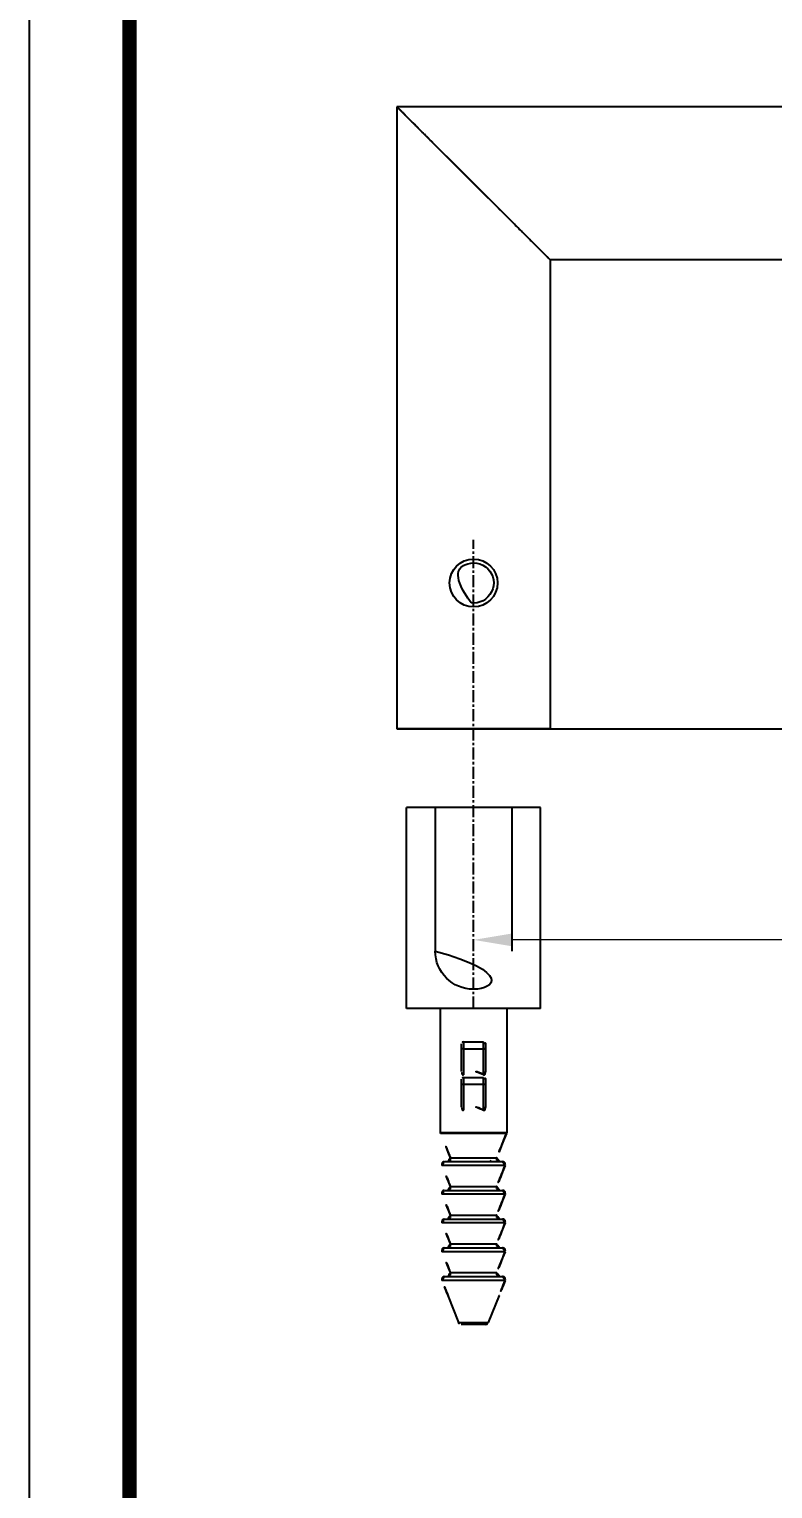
# Model space of a CAD drawing. Extents: x 16296680691 to 16296681378, y -37409617466 to -37409616989.
# Drawn here: x 16296680690.9 to 16296680768.6, y -37409617369.9 to -37409617217.4 of the extents above; entities that cross this region are included whole.
import ezdxf

# ---------------------------------------------------------------- set-up
doc = ezdxf.new("R2010")
doc.units = 0
doc.header["$LTSCALE"] = 10
doc.header["$MEASUREMENT"] = 0
doc.header["$PDMODE"] = 3
doc.header["$PDSIZE"] = -10
doc.linetypes.add('CENTER', pattern=[2, 1.25, -0.25, 0.25, -0.25])
doc.layers.get('0').update_dxf_attribs({"linetype": 'CONTINUOUS'})
doc.layers.get('DEFPOINTS').update_dxf_attribs({"linetype": 'CONTINUOUS'})
doc.layers.add('1', color=7, linetype='CONTINUOUS')
doc.styles.add('Daelim Dimension', font='')
doc.styles.get('Daelim Dimension').set_extended_font_data('NanumGothic')
doc.dimstyles.new('DEFAULT', dxfattribs={"dimscale": 2, "dimtxt": 2, "dimasz": 2, "dimexe": 0, "dimexo": 2, "dimgap": 1, "dimtad": 1, "dimdec": 1, "dimzin": 9, "dimdsep": 46, "dimtxsty": 'Daelim Dimension', "dimcen": 0.5, "dimclrd": 252, "dimclre": 252, "dimclrt": 3, "dimadec": 1, "dimazin": 0, "dimtfac": 1, "dimtdec": 1, "dimtix": 1, "dimtmove": 0, "dimatfit": 3, "dimfxl": 1, "dimtolj": 1, "dimtzin": 1, "dimlwd": 9, "dimlwe": 9, "dimarcsym": 0})

# ---------------------------------------------------------------- blocks, each defined once
blk = doc.blocks.new('*D11')
at = {"color": 5, "lineweight": 9, "transparency": 16777216}
for p, q in [((16296680737.304319, -37409617313.516151), (16296680737.304319, -37409617312.548286)), ((16296681192.8771, -37409617312.548286), (16296680741.304319, -37409617312.548286)), ((16296681196.8771, -37409617314.316147), (16296681196.8771, -37409617312.548286))]:
    blk.add_line(p, q, dxfattribs=at)
at = {"color": 5, "transparency": 16777216}
for points in [[(16296680741.304319, -37409617311.88163), (16296680741.304319, -37409617313.214958), (16296680737.304319, -37409617312.548286)], [(16296681192.8771, -37409617311.88163), (16296681192.8771, -37409617313.214958), (16296681196.8771, -37409617312.548286)]]:
    blk.add_solid(points, dxfattribs=at)
at = {"layer": 'DEFPOINTS', "color": 0, "transparency": 16777216}
for p in [(16296680737.304319, -37409617312.548286), (16296680737.304319, -37409617317.516151), (16296681196.8771, -37409617318.316147)]:
    blk.add_point(p, dxfattribs=at)
at = {"color": 7, "transparency": 16777216, "insert": (16296680967.09071, -37409617305.11911), "char_height": 10, "attachment_point": 5, "style": 'Daelim Dimension'}
blk.add_mtext('\\A1;510', dxfattribs=at)

msp = doc.modelspace()

# ---------------------------------------------------------------- linework, layer by layer
at = {"color": 7, "linetype": 'Continuous'}
for p, q in [((16296680967.72323, -37409617225.516151), (16296680729.304319, -37409617225.516151)), ((16296680745.304319, -37409617241.516151), (16296680729.304319, -37409617225.516151)), ((16296680729.304319, -37409617225.516151), (16296680729.304319, -37409617290.516151)), ((16296680729.316851, -37409617225.528687), (16296680729.305099, -37409617225.51693)), ((16296680729.354601, -37409617225.566422), (16296680729.32391, -37409617225.535744)), ((16296680729.437969, -37409617225.649803), (16296680729.399719, -37409617225.611557)), ((16296680729.59317, -37409617225.805008), (16296680729.53455, -37409617225.746384)), ((16296680730.990919, -37409617227.202751), (16296680730.908461, -37409617227.1203)), ((16296680732.06455, -37409617228.276382), (16296680731.95406, -37409617228.165894)), ((16296680732.293329, -37409617228.505173), (16296680732.177641, -37409617228.389473)), ((16296680734.952999, -37409617231.164833), (16296680734.48089, -37409617230.692711)), ((16296680735.43988, -37409617231.651703), (16296680734.952999, -37409617231.164833)), ((16296680735.938789, -37409617232.150597), (16296680735.43988, -37409617231.651703)), ((16296680738.66984, -37409617234.881691), (16296680735.938789, -37409617232.150597)), ((16296680739.168751, -37409617235.3806), (16296680738.66984, -37409617234.881691)), ((16296680739.65563, -37409617235.867477), (16296680739.168751, -37409617235.3806)), ((16296680740.127741, -37409617236.339577), (16296680739.65563, -37409617235.867477)), ((16296680742.431, -37409617238.642822), (16296680742.3153, -37409617238.527138)), ((16296680742.65457, -37409617238.866402), (16296680742.54409, -37409617238.75592)), ((16296680743.70018, -37409617239.912003), (16296680743.61771, -37409617239.829552)), ((16296680744.753269, -37409617240.965111), (16296680744.70825, -37409617240.920082)), ((16296680745.07408, -37409617241.285919), (16296680744.983521, -37409617241.195358)), ((16296680745.29727, -37409617241.509102), (16296680745.29178, -37409617241.503616)), ((16296680963.011419, -37409617241.516151), (16296680745.304319, -37409617241.516151)), ((16296680745.304319, -37409617241.516151), (16296680745.304319, -37409617290.516151)), ((16296680745.304319, -37409617290.516151), (16296680729.304319, -37409617290.516151))]:
    msp.add_line(p, q, dxfattribs=at)
at = {"color": 7, "linetype": 'Continuous', "lineweight": 25}
for p, q in [((16296680733.804319, -37409617319.712067), (16296680733.804319, -37409617332.654297)), ((16296680740.804319, -37409617332.654297), (16296680740.804319, -37409617319.712067)), ((16296680736.054319, -37409617323.83886), (16296680736.054319, -37409617323.412071)), ((16296680736.25432, -37409617323.212067), (16296680736.25432, -37409617323.923378)), ((16296680736.25432, -37409617323.212067), (16296680738.354321, -37409617323.212067)), ((16296680738.354321, -37409617323.923378), (16296680738.354321, -37409617323.212067)), ((16296680738.554319, -37409617323.412071), (16296680738.554319, -37409617323.83886)), ((16296680736.054319, -37409617326.310867), (16296680736.054319, -37409617323.83886)), ((16296680736.25432, -37409617323.923378), (16296680738.354321, -37409617323.923378)), ((16296680736.25432, -37409617323.923378), (16296680736.25432, -37409617326.634827)), ((16296680738.354321, -37409617326.634827), (16296680738.354321, -37409617323.923378)), ((16296680738.554319, -37409617323.83886), (16296680738.554319, -37409617326.310867)), ((16296680736.054319, -37409617327.538857), (16296680736.054319, -37409617327.112068)), ((16296680736.054319, -37409617330.010872), (16296680736.054319, -37409617327.538857)), ((16296680736.25432, -37409617326.912071), (16296680736.25432, -37409617327.623383)), ((16296680736.25432, -37409617326.912071), (16296680738.354321, -37409617326.912071)), ((16296680736.25432, -37409617327.623383), (16296680738.354321, -37409617327.623383)), ((16296680736.25432, -37409617327.623383), (16296680736.25432, -37409617330.334824)), ((16296680738.354321, -37409617327.623383), (16296680738.354321, -37409617326.912071)), ((16296680738.354321, -37409617330.334824), (16296680738.354321, -37409617327.623383)), ((16296680738.554319, -37409617327.112068), (16296680738.554319, -37409617327.538857)), ((16296680738.554319, -37409617327.538857), (16296680738.554319, -37409617330.010872)), ((16296680733.804319, -37409617332.654297), (16296680737.304319, -37409617332.654297)), ((16296680733.84589, -37409617332.712067), (16296680733.809931, -37409617332.712067)), ((16296680740.74674, -37409617332.765717), (16296680733.861891, -37409617332.765717)), ((16296680737.304319, -37409617332.654297), (16296680740.804319, -37409617332.654297)), ((16296680740.7987, -37409617332.712067), (16296680740.762739, -37409617332.712067)), ((16296680734.891001, -37409617335.300652), (16296680739.71763, -37409617335.300652)), ((16296680738.995649, -37409617335.712067), (16296680739.176661, -37409617335.605797)), ((16296680740.60206, -37409617336.123489), (16296680734.006571, -37409617336.123489)), ((16296680734.288601, -37409617335.712067), (16296680740.32004, -37409617335.712067)), ((16296680734.891001, -37409617338.300652), (16296680739.71763, -37409617338.300652)), ((16296680740.60206, -37409617339.123489), (16296680734.006571, -37409617339.123489)), ((16296680734.288601, -37409617338.712067), (16296680740.32004, -37409617338.712067)), ((16296680734.288601, -37409617341.712067), (16296680740.32004, -37409617341.712067)), ((16296680734.891001, -37409617341.300652), (16296680739.71763, -37409617341.300652)), ((16296680740.60206, -37409617342.123489), (16296680734.006571, -37409617342.123489)), ((16296680734.288601, -37409617344.712067), (16296680740.32004, -37409617344.712067)), ((16296680734.891001, -37409617344.300652), (16296680739.71763, -37409617344.300652)), ((16296680740.60206, -37409617345.123489), (16296680734.006571, -37409617345.123489)), ((16296680734.288601, -37409617347.712067), (16296680740.32004, -37409617347.712067)), ((16296680734.891001, -37409617347.300652), (16296680739.71763, -37409617347.300652)), ((16296680740.60206, -37409617348.123489), (16296680734.006571, -37409617348.123489)), ((16296680734.604321, -37409617349.712067), (16296680735.72888, -37409617352.523491)), ((16296680734.604321, -37409617349.712067), (16296680734.65102, -37409617349.712067)), ((16296680738.879749, -37409617352.523491), (16296680740.00432, -37409617349.712067)), ((16296680739.957621, -37409617349.712067), (16296680740.00432, -37409617349.712067)), ((16296680735.72888, -37409617352.523491), (16296680737.304319, -37409617352.523491)), ((16296680737.304319, -37409617352.712067), (16296680736.007429, -37409617352.712067)), ((16296680737.304319, -37409617352.523491), (16296680738.879749, -37409617352.523491)), ((16296680738.60121, -37409617352.712067), (16296680737.304319, -37409617352.712067))]:
    msp.add_line(p, q, dxfattribs=at)
at = {"ltscale": 0.5}
msp.add_lwpolyline([(16296680690.900061, -37409617466.361633), (16296681341.900061, -37409617466.361633), (16296681341.900061, -37409616989.361633), (16296680690.900061, -37409616989.361633)], close=True, dxfattribs=at)
at = {"color": 5, "linetype": 'ByBlock', "lineweight": 200, "const_width": 1.5}
msp.add_lwpolyline([(16296680701.36825, -37409617445.936913), (16296681331.36825, -37409617445.936913), (16296681331.36825, -37409617000.436913), (16296680701.36825, -37409617000.436913)], close=True, dxfattribs=at)
at = {"color": 7, "linetype": 'Continuous'}
for points in [[(16296680729.38306, -37409617225.594887), (16296680729.368019, -37409617225.579849), (16296680729.354601, -37409617225.566422)], [(16296680729.507839, -37409617225.719681), (16296680729.482849, -37409617225.694687), (16296680729.45957, -37409617225.671387)], [(16296680729.694441, -37409617225.906273), (16296680729.658859, -37409617225.870697), (16296680729.625111, -37409617225.836937)], [(16296680729.81229, -37409617226.024132), (16296680729.77113, -37409617225.982964), (16296680729.73185, -37409617225.94368)], [(16296680729.94738, -37409617226.159233), (16296680729.900379, -37409617226.112221), (16296680729.85536, -37409617226.067192)], [(16296680730.155621, -37409617226.367447), (16296680730.0474, -37409617226.259232), (16296680729.99638, -37409617226.208214)], [(16296680730.908461, -37409617227.1203), (16296680730.212891, -37409617226.424721), (16296680730.155621, -37409617226.367447)], [(16296680731.538111, -37409617227.749947), (16296680731.44058, -37409617227.65242), (16296680731.3456, -37409617227.557426), (16296680731.25316, -37409617227.464989), (16296680731.16326, -37409617227.375099), (16296680730.990919, -37409617227.202751)], [(16296680731.84618, -37409617228.058022), (16296680731.74091, -37409617227.952744), (16296680731.63822, -37409617227.850052)], [(16296680732.65596, -37409617228.86779), (16296680732.532511, -37409617228.744347), (16296680732.411619, -37409617228.623459)], [(16296680733.04155, -37409617229.253387), (16296680732.910509, -37409617229.122353), (16296680732.781969, -37409617228.993797)], [(16296680741.82667, -37409617238.038513), (16296680741.69812, -37409617237.909943), (16296680741.56708, -37409617237.778923)], [(16296680742.19701, -37409617238.408836), (16296680742.07612, -37409617238.287949), (16296680741.952669, -37409617238.164513)], [(16296680742.970409, -37409617239.182251), (16296680742.867729, -37409617239.079552), (16296680742.762449, -37409617238.974281)], [(16296680743.61771, -37409617239.829552), (16296680743.445379, -37409617239.657204), (16296680743.355471, -37409617239.567307), (16296680743.263041, -37409617239.474869), (16296680743.168051, -37409617239.379883), (16296680743.07052, -37409617239.282356)], [(16296680744.453011, -37409617240.664864), (16296680744.395741, -37409617240.607567), (16296680743.70018, -37409617239.912003)], [(16296680744.70825, -37409617240.920082), (16296680744.56123, -37409617240.773064), (16296680744.453011, -37409617240.664864)], [(16296680744.87678, -37409617241.088623), (16296680744.8375, -37409617241.049339), (16296680744.753269, -37409617240.965111)], [(16296680744.983521, -37409617241.195358), (16296680744.94977, -37409617241.161613), (16296680744.87678, -37409617241.088623)], [(16296680745.190611, -37409617241.402443), (16296680745.12578, -37409617241.337624), (16296680745.07408, -37409617241.285919)]]:
    msp.add_lwpolyline(points, dxfattribs=at)
at = {"color": 7, "linetype": 'Continuous', "lineweight": 25, "flags": 128}
for points in [[(16296680736.054319, -37409617323.83886), (16296680736.058161, -37409617323.855347), (16296680736.06954, -37409617323.871201), (16296680736.08802, -37409617323.885818), (16296680736.11289, -37409617323.898621), (16296680736.1432, -37409617323.909126), (16296680736.17778, -37409617323.916946), (16296680736.2153, -37409617323.921753), (16296680736.25432, -37409617323.923378)], [(16296680738.354321, -37409617323.923378), (16296680738.39333, -37409617323.921753), (16296680738.430849, -37409617323.916946), (16296680738.465429, -37409617323.909126), (16296680738.495741, -37409617323.898621), (16296680738.520611, -37409617323.885818), (16296680738.539089, -37409617323.871201), (16296680738.55047, -37409617323.855347), (16296680738.554319, -37409617323.83886)], [(16296680736.054319, -37409617327.538857), (16296680736.058161, -37409617327.555344), (16296680736.06954, -37409617327.571213), (16296680736.08802, -37409617327.585823), (16296680736.11289, -37409617327.598633), (16296680736.1432, -37409617327.609138), (16296680736.17778, -37409617327.616943), (16296680736.2153, -37409617327.621758), (16296680736.25432, -37409617327.623383)], [(16296680738.354321, -37409617327.623383), (16296680738.39333, -37409617327.621758), (16296680738.430849, -37409617327.616943), (16296680738.465429, -37409617327.609138), (16296680738.495741, -37409617327.598633), (16296680738.520611, -37409617327.585823), (16296680738.539089, -37409617327.571213), (16296680738.55047, -37409617327.555344), (16296680738.554319, -37409617327.538857)]]:
    msp.add_lwpolyline(points, dxfattribs=at)
at = {"color": 7, "linetype": 'Continuous', "lineweight": 25}
for centre, radius, start, end in [((16296680736.25432, -37409617323.412071), 0.2, 90, 180), ((16296680738.354321, -37409617323.412071), 0.2, 0, 90), ((16296680736.25432, -37409617327.112068), 0.2, 90, 180), ((16296680738.354321, -37409617327.112068), 0.2, 0, 90), ((16296680734.104321, -37409617332.654297), 0.3, 180, 191.1034546), ((16296680740.50432, -37409617332.654297), 0.3, 348.8965454, 0), ((16296680736.007429, -37409617352.412071), 0.3, 201.80145007, 270), ((16296680738.60121, -37409617352.412071), 0.3, 270, 338.19854993)]:
    msp.add_arc(centre, radius, start, end, dxfattribs=at)
for centre in [(16296680737.304319, -37409617333.794884), (16296680737.304319, -37409617337.494873)]:
    msp.add_ellipse(centre, major_axis=(0, -7.505774), ratio=0.4663076582, start_param=2.8368999996, end_param=3.4462853076, dxfattribs=at)
for points, knots in [([(16296680736.25432, -37409617326.634827), (16296680736.244631, -37409617326.640541), (16296680736.22517, -37409617326.652023), (16296680736.19227, -37409617326.656937), (16296680736.160259, -37409617326.648193), (16296680736.128559, -37409617326.623817), (16296680736.09273, -37409617326.569183), (16296680736.060301, -37409617326.461632), (16296680736.056601, -37409617326.368401), (16296680736.054319, -37409617326.310867)], [0, 0, 0, 0, 0.07386183518, 0.14835717072, 0.21624961731, 0.29139025817, 0.40763730553, 0.63445549317, 1, 1, 1, 1]), ([(16296680738.554319, -37409617326.310867), (16296680738.551479, -37409617326.378464), (16296680738.547409, -37409617326.475616), (16296680738.509411, -37409617326.580612), (16296680738.47772, -37409617326.625397), (16296680738.450041, -37409617326.647102), (16296680738.421061, -37409617326.656036), (16296680738.38979, -37409617326.653732), (16296680738.36784, -37409617326.64373), (16296680738.355801, -37409617326.635803), (16296680738.354321, -37409617326.634827)], [0, 0, 0, 0, 0.4277834834, 0.6150624992, 0.7058693187, 0.7815589348, 0.8432585265, 0.9049680759, 0.9882972234, 1, 1, 1, 1]), ([(16296680736.25432, -37409617330.334824), (16296680736.244631, -37409617330.340538), (16296680736.22517, -37409617330.35202), (16296680736.19227, -37409617330.356941), (16296680736.160259, -37409617330.34819), (16296680736.128559, -37409617330.323822), (16296680736.09273, -37409617330.269173), (16296680736.060301, -37409617330.161629), (16296680736.056601, -37409617330.068398), (16296680736.054319, -37409617330.010872)], [0, 0, 0, 0, 0.0738618352, 0.1483571707, 0.2162496173, 0.2913902582, 0.4076373055, 0.6344554932, 1, 1, 1, 1]), ([(16296680738.554319, -37409617330.010872), (16296680738.551479, -37409617330.078453), (16296680738.547409, -37409617330.175621), (16296680738.509411, -37409617330.280617), (16296680738.47772, -37409617330.325401), (16296680738.450041, -37409617330.347107), (16296680738.421061, -37409617330.356041), (16296680738.38979, -37409617330.353729), (16296680738.36784, -37409617330.343727), (16296680738.355801, -37409617330.3358), (16296680738.354321, -37409617330.334824)], [0, 0, 0, 0, 0.4277834834, 0.6150624992, 0.7058693187, 0.7815589348, 0.8432585265, 0.9049680759, 0.9882972234, 1, 1, 1, 1]), ([(16296680733.861891, -37409617332.765717), (16296680733.85656, -37409617332.750847), (16296680733.850241, -37409617332.733223), (16296680733.846479, -37409617332.714928), (16296680733.84589, -37409617332.712067)], [0, 0, 0, 0, 0.84374456641, 1, 1, 1, 1]), ([(16296680734.891001, -37409617335.300652), (16296680734.8286, -37409617335.147743), (16296680734.484011, -37409617334.303391), (16296680734.141979, -37409617333.458), (16296680733.861891, -37409617332.765717)], [0, 0, 0, 0, 0.1811035771, 1, 1, 1, 1]), ([(16296680740.74674, -37409617332.765717), (16296680740.507771, -37409617333.356461), (16296680740.165791, -37409617334.201874), (16296680739.821381, -37409617335.046288), (16296680739.71763, -37409617335.300652)], [0, 0, 0, 0, 0.6987660205, 1, 1, 1, 1]), ([(16296680740.762739, -37409617332.712067), (16296680740.761471, -37409617332.717987), (16296680740.757561, -37409617332.736267), (16296680740.751101, -37409617332.753838), (16296680740.74674, -37409617332.765717)], [0, 0, 0, 0, 0.3239112484, 1, 1, 1, 1]), ([(16296680734.891001, -37409617335.300652), (16296680734.893511, -37409617335.307213), (16296680734.907949, -37409617335.344948), (16296680734.91848, -37409617335.419296), (16296680734.901581, -37409617335.505188), (16296680734.86281, -37409617335.583069), (16296680734.803129, -37409617335.649673), (16296680734.71187, -37409617335.699997), (16296680734.64249, -37409617335.712021), (16296680734.607611, -37409617335.712067), (16296680734.607161, -37409617335.712067)], [0, 0, 0, 0, 0.0358367, 0.2063662316, 0.374573232, 0.4745700677, 0.6482575878, 0.8218484341, 0.9977105982, 1, 1, 1, 1]), ([(16296680740.001471, -37409617335.712067), (16296680739.98143, -37409617335.710907), (16296680739.92663, -37409617335.707733), (16296680739.841311, -37409617335.674179), (16296680739.760771, -37409617335.606453), (16296680739.70842, -37409617335.516113), (16296680739.690069, -37409617335.415398), (16296680739.701521, -37409617335.342323), (16296680739.715521, -37409617335.306107), (16296680739.71763, -37409617335.300652)], [0, 0, 0, 0, 0.102271699, 0.2796290763, 0.4564947814, 0.6308399641, 0.8017208389, 0.9700842503, 1, 1, 1, 1]), ([(16296680734.006571, -37409617336.123489), (16296680733.99716, -37409617336.091667), (16296680733.97822, -37409617336.027672), (16296680733.991899, -37409617335.92643), (16296680734.036169, -37409617335.835083), (16296680734.10891, -37409617335.763527), (16296680734.19702, -37409617335.719612), (16296680734.259729, -37409617335.714447), (16296680734.288601, -37409617335.712067)], [0, 0, 0, 0, 0.1683144653, 0.3386596339, 0.508794257, 0.6798395392, 0.8526384787, 1, 1, 1, 1]), ([(16296680734.891001, -37409617338.300652), (16296680734.82333, -37409617338.134827), (16296680734.52737, -37409617337.409576), (16296680734.23336, -37409617336.683533), (16296680734.006571, -37409617336.123489)], [0, 0, 0, 0, 0.228647891, 1, 1, 1, 1]), ([(16296680740.60206, -37409617336.123489), (16296680740.375271, -37409617336.683533), (16296680740.081261, -37409617337.409576), (16296680739.785299, -37409617338.134827), (16296680739.71763, -37409617338.300652)], [0, 0, 0, 0, 0.77135210903, 1, 1, 1, 1]), ([(16296680740.32004, -37409617335.712067), (16296680740.325951, -37409617335.712181), (16296680740.366369, -37409617335.712914), (16296680740.44088, -37409617335.730461), (16296680740.529329, -37409617335.786537), (16296680740.59355, -37409617335.868538), (16296680740.621639, -37409617335.953934), (16296680740.62677, -37409617336.041283), (16296680740.61141, -37409617336.092377), (16296680740.60206, -37409617336.123489)], [0, 0, 0, 0, 0.0303076858, 0.2069783737, 0.3829801178, 0.5571914228, 0.7293395193, 0.8352471709, 1, 1, 1, 1]), ([(16296680734.891001, -37409617338.300652), (16296680734.893511, -37409617338.307213), (16296680734.907949, -37409617338.344948), (16296680734.91848, -37409617338.419296), (16296680734.901581, -37409617338.505188), (16296680734.86281, -37409617338.583069), (16296680734.803129, -37409617338.649673), (16296680734.71187, -37409617338.699997), (16296680734.64249, -37409617338.712021), (16296680734.607611, -37409617338.712067), (16296680734.607161, -37409617338.712067)], [0, 0, 0, 0, 0.0358367, 0.2063662316, 0.374573232, 0.4745700677, 0.6482575878, 0.8218484341, 0.9977105982, 1, 1, 1, 1]), ([(16296680740.001471, -37409617338.712067), (16296680739.98143, -37409617338.710907), (16296680739.92663, -37409617338.707733), (16296680739.841311, -37409617338.674179), (16296680739.760771, -37409617338.606453), (16296680739.70842, -37409617338.516113), (16296680739.690069, -37409617338.415398), (16296680739.701521, -37409617338.342323), (16296680739.715521, -37409617338.306107), (16296680739.71763, -37409617338.300652)], [0, 0, 0, 0, 0.102271699, 0.2796290763, 0.4564947814, 0.6308399641, 0.8017208389, 0.9700842503, 1, 1, 1, 1]), ([(16296680734.006571, -37409617339.123489), (16296680733.99716, -37409617339.091667), (16296680733.97822, -37409617339.027672), (16296680733.991899, -37409617338.92643), (16296680734.036169, -37409617338.835083), (16296680734.10891, -37409617338.763527), (16296680734.19702, -37409617338.719612), (16296680734.259729, -37409617338.714447), (16296680734.288601, -37409617338.712067)], [0, 0, 0, 0, 0.1683144653, 0.3386596339, 0.508794257, 0.6798395392, 0.8526384787, 1, 1, 1, 1]), ([(16296680734.891001, -37409617341.300652), (16296680734.82333, -37409617341.134827), (16296680734.52737, -37409617340.409576), (16296680734.23336, -37409617339.683533), (16296680734.006571, -37409617339.123489)], [0, 0, 0, 0, 0.22864789097, 1, 1, 1, 1]), ([(16296680740.60206, -37409617339.123489), (16296680740.375271, -37409617339.683533), (16296680740.081261, -37409617340.409576), (16296680739.785299, -37409617341.134827), (16296680739.71763, -37409617341.300652)], [0, 0, 0, 0, 0.771352109, 1, 1, 1, 1]), ([(16296680740.32004, -37409617338.712067), (16296680740.325951, -37409617338.712181), (16296680740.366369, -37409617338.712914), (16296680740.44088, -37409617338.730461), (16296680740.529329, -37409617338.786537), (16296680740.59355, -37409617338.868538), (16296680740.621639, -37409617338.953934), (16296680740.62677, -37409617339.041283), (16296680740.61141, -37409617339.092377), (16296680740.60206, -37409617339.123489)], [0, 0, 0, 0, 0.0303076858, 0.2069783737, 0.3829801178, 0.5571914228, 0.7293395193, 0.8352471709, 1, 1, 1, 1]), ([(16296680734.891001, -37409617341.300652), (16296680734.893511, -37409617341.307213), (16296680734.907949, -37409617341.344948), (16296680734.91848, -37409617341.419296), (16296680734.901581, -37409617341.505188), (16296680734.86281, -37409617341.583069), (16296680734.803129, -37409617341.649673), (16296680734.71187, -37409617341.699997), (16296680734.64249, -37409617341.712021), (16296680734.607611, -37409617341.712067), (16296680734.607161, -37409617341.712067)], [0, 0, 0, 0, 0.0358367, 0.2063662316, 0.374573232, 0.4745700677, 0.6482575878, 0.8218484341, 0.9977105982, 1, 1, 1, 1]), ([(16296680740.001471, -37409617341.712067), (16296680739.98143, -37409617341.710907), (16296680739.92663, -37409617341.707733), (16296680739.841311, -37409617341.674179), (16296680739.760771, -37409617341.606453), (16296680739.70842, -37409617341.516113), (16296680739.690069, -37409617341.415398), (16296680739.701521, -37409617341.342323), (16296680739.715521, -37409617341.306107), (16296680739.71763, -37409617341.300652)], [0, 0, 0, 0, 0.102271699, 0.2796290763, 0.4564947814, 0.6308399641, 0.8017208389, 0.9700842503, 1, 1, 1, 1]), ([(16296680740.32004, -37409617341.712067), (16296680740.325951, -37409617341.712181), (16296680740.366369, -37409617341.712914), (16296680740.44088, -37409617341.730461), (16296680740.529329, -37409617341.786537), (16296680740.59355, -37409617341.868538), (16296680740.621639, -37409617341.953934), (16296680740.62677, -37409617342.041283), (16296680740.61141, -37409617342.092377), (16296680740.60206, -37409617342.123489)], [0, 0, 0, 0, 0.0303076858, 0.2069783737, 0.3829801178, 0.5571914228, 0.7293395193, 0.8352471709, 1, 1, 1, 1]), ([(16296680734.006571, -37409617342.123489), (16296680733.99716, -37409617342.091667), (16296680733.97822, -37409617342.027672), (16296680733.991899, -37409617341.92643), (16296680734.036169, -37409617341.835083), (16296680734.10891, -37409617341.763527), (16296680734.19702, -37409617341.719612), (16296680734.259729, -37409617341.714447), (16296680734.288601, -37409617341.712067)], [0, 0, 0, 0, 0.1683144653, 0.3386596339, 0.508794257, 0.6798395392, 0.8526384787, 1, 1, 1, 1]), ([(16296680734.891001, -37409617344.300652), (16296680734.82333, -37409617344.134827), (16296680734.52737, -37409617343.409576), (16296680734.23336, -37409617342.683533), (16296680734.006571, -37409617342.123489)], [0, 0, 0, 0, 0.228647891, 1, 1, 1, 1]), ([(16296680740.60206, -37409617342.123489), (16296680740.375271, -37409617342.683533), (16296680740.081261, -37409617343.409576), (16296680739.785299, -37409617344.134827), (16296680739.71763, -37409617344.300652)], [0, 0, 0, 0, 0.771352109, 1, 1, 1, 1]), ([(16296680734.006571, -37409617345.123489), (16296680733.99716, -37409617345.091667), (16296680733.97822, -37409617345.027672), (16296680733.991899, -37409617344.92643), (16296680734.036169, -37409617344.835083), (16296680734.10891, -37409617344.763527), (16296680734.19702, -37409617344.719612), (16296680734.259729, -37409617344.714447), (16296680734.288601, -37409617344.712067)], [0, 0, 0, 0, 0.1683144653, 0.3386596339, 0.508794257, 0.6798395392, 0.8526384787, 1, 1, 1, 1]), ([(16296680734.891001, -37409617344.300652), (16296680734.893511, -37409617344.307213), (16296680734.907949, -37409617344.344948), (16296680734.91848, -37409617344.419296), (16296680734.901581, -37409617344.505188), (16296680734.86281, -37409617344.583069), (16296680734.803129, -37409617344.649673), (16296680734.71187, -37409617344.699997), (16296680734.64249, -37409617344.712021), (16296680734.607611, -37409617344.712067), (16296680734.607161, -37409617344.712067)], [0, 0, 0, 0, 0.0358367, 0.2063662316, 0.374573232, 0.4745700677, 0.6482575878, 0.8218484341, 0.9977105982, 1, 1, 1, 1]), ([(16296680740.001471, -37409617344.712067), (16296680739.98143, -37409617344.710907), (16296680739.92663, -37409617344.707733), (16296680739.841311, -37409617344.674179), (16296680739.760771, -37409617344.606453), (16296680739.70842, -37409617344.516113), (16296680739.690069, -37409617344.415398), (16296680739.701521, -37409617344.342323), (16296680739.715521, -37409617344.306107), (16296680739.71763, -37409617344.300652)], [0, 0, 0, 0, 0.102271699, 0.2796290763, 0.4564947814, 0.6308399641, 0.8017208389, 0.9700842503, 1, 1, 1, 1]), ([(16296680740.32004, -37409617344.712067), (16296680740.325951, -37409617344.712181), (16296680740.366369, -37409617344.712914), (16296680740.44088, -37409617344.730461), (16296680740.529329, -37409617344.786537), (16296680740.59355, -37409617344.868538), (16296680740.621639, -37409617344.953934), (16296680740.62677, -37409617345.041283), (16296680740.61141, -37409617345.092377), (16296680740.60206, -37409617345.123489)], [0, 0, 0, 0, 0.0303076858, 0.2069783737, 0.3829801178, 0.5571914228, 0.7293395193, 0.8352471709, 1, 1, 1, 1]), ([(16296680734.891001, -37409617347.300652), (16296680734.82333, -37409617347.134827), (16296680734.52737, -37409617346.409576), (16296680734.23336, -37409617345.683533), (16296680734.006571, -37409617345.123489)], [0, 0, 0, 0, 0.22864789097, 1, 1, 1, 1]), ([(16296680740.60206, -37409617345.123489), (16296680740.375271, -37409617345.683533), (16296680740.081261, -37409617346.409576), (16296680739.785299, -37409617347.134827), (16296680739.71763, -37409617347.300652)], [0, 0, 0, 0, 0.77135210903, 1, 1, 1, 1]), ([(16296680734.006571, -37409617348.123489), (16296680733.99716, -37409617348.091667), (16296680733.97822, -37409617348.027672), (16296680733.991899, -37409617347.92643), (16296680734.036169, -37409617347.835083), (16296680734.10891, -37409617347.763527), (16296680734.19702, -37409617347.719612), (16296680734.259729, -37409617347.714447), (16296680734.288601, -37409617347.712067)], [0, 0, 0, 0, 0.1683144653, 0.3386596339, 0.508794257, 0.6798395392, 0.8526384787, 1, 1, 1, 1]), ([(16296680734.891001, -37409617347.300652), (16296680734.893511, -37409617347.307213), (16296680734.907949, -37409617347.344948), (16296680734.91848, -37409617347.419296), (16296680734.901581, -37409617347.505188), (16296680734.86281, -37409617347.583069), (16296680734.803129, -37409617347.649673), (16296680734.71187, -37409617347.699997), (16296680734.64249, -37409617347.712021), (16296680734.607611, -37409617347.712067), (16296680734.607161, -37409617347.712067)], [0, 0, 0, 0, 0.0358367, 0.2063662316, 0.374573232, 0.4745700677, 0.6482575878, 0.8218484341, 0.9977105982, 1, 1, 1, 1]), ([(16296680740.001471, -37409617347.712067), (16296680739.98143, -37409617347.710907), (16296680739.92663, -37409617347.707733), (16296680739.841311, -37409617347.674179), (16296680739.760771, -37409617347.606453), (16296680739.70842, -37409617347.516113), (16296680739.690069, -37409617347.415398), (16296680739.701521, -37409617347.342323), (16296680739.715521, -37409617347.306107), (16296680739.71763, -37409617347.300652)], [0, 0, 0, 0, 0.102271699, 0.2796290763, 0.4564947814, 0.6308399641, 0.8017208389, 0.9700842503, 1, 1, 1, 1]), ([(16296680740.32004, -37409617347.712067), (16296680740.325951, -37409617347.712181), (16296680740.366369, -37409617347.712914), (16296680740.44088, -37409617347.730461), (16296680740.529329, -37409617347.786537), (16296680740.59355, -37409617347.868538), (16296680740.621639, -37409617347.953934), (16296680740.62677, -37409617348.041283), (16296680740.61141, -37409617348.092377), (16296680740.60206, -37409617348.123489)], [0, 0, 0, 0, 0.0303076858, 0.2069783737, 0.3829801178, 0.5571914228, 0.7293395193, 0.8352471709, 1, 1, 1, 1]), ([(16296680734.65102, -37409617349.712067), (16296680734.565861, -37409617349.50267), (16296680734.35059, -37409617348.973328), (16296680734.136169, -37409617348.443626), (16296680734.006571, -37409617348.123489)], [0, 0, 0, 0, 0.3955908277, 1, 1, 1, 1]), ([(16296680740.60206, -37409617348.123489), (16296680740.47246, -37409617348.443626), (16296680740.258051, -37409617348.973328), (16296680740.04277, -37409617349.50267), (16296680739.957621, -37409617349.712067)], [0, 0, 0, 0, 0.6044091723, 1, 1, 1, 1])]:
    msp.add_open_spline(points, degree=3, knots=knots, dxfattribs=at)
at = {"layer": '1', "color": 1, "linetype": 'CENTER', "ltscale": 0.1}
msp.add_line((16296680737.304319, -37409617319.712067), (16296680737.304319, -37409617270.741539), dxfattribs=at)
at = {"layer": '1'}
for p, q in [((16296680729.304319, -37409617290.516151), (16296681204.8771, -37409617290.516151)), ((16296680730.304319, -37409617319.712067), (16296680730.304319, -37409617298.712067)), ((16296680744.304319, -37409617298.712067), (16296680730.304319, -37409617298.712067)), ((16296680733.304319, -37409617298.712067), (16296680733.304319, -37409617313.712067)), ((16296680741.304319, -37409617298.712067), (16296680741.304319, -37409617313.712067)), ((16296680744.304319, -37409617319.712067), (16296680744.304319, -37409617298.712067)), ((16296680744.304319, -37409617319.712067), (16296680730.304319, -37409617319.712067)), ((16296680740.804319, -37409617319.712067), (16296680733.804319, -37409617319.712067))]:
    msp.add_line(p, q, dxfattribs=at)
msp.add_circle((16296680737.304319, -37409617275.263008), 2.5, dxfattribs=at)
at = {"layer": '1', "color": 3}
msp.add_arc((16296680737.304319, -37409617275.263008), 2.1, 262.68825089, 186.74081382, dxfattribs=at)
at = {"layer": '1'}
msp.add_arc((16296680737.304319, -37409617313.712067), 4, 180, 0, dxfattribs=at)

# ---------------------------------------------------------------- dimensions: what is measured, and where the dimension line sits
at = {"color": 7}
dim = msp.add_linear_dim(base=(16296680737.304319, -37409617312.548286), p1=(16296681196.8771, -37409617318.316147), p2=(16296680737.304319, -37409617317.516151), angle=180, text='510', dimstyle='DEFAULT', override={"dimtxt": 5, "dimclrd": 5, "dimclre": 5, "dimclrt": 7}, dxfattribs=at)
dim.commit()
dim.dimension.update_dxf_attribs({"geometry": '*D11', "text_midpoint": (16296680967.09071, -37409617312.548286), "dimtype": 160})

doc.saveas('drawing.dxf')
